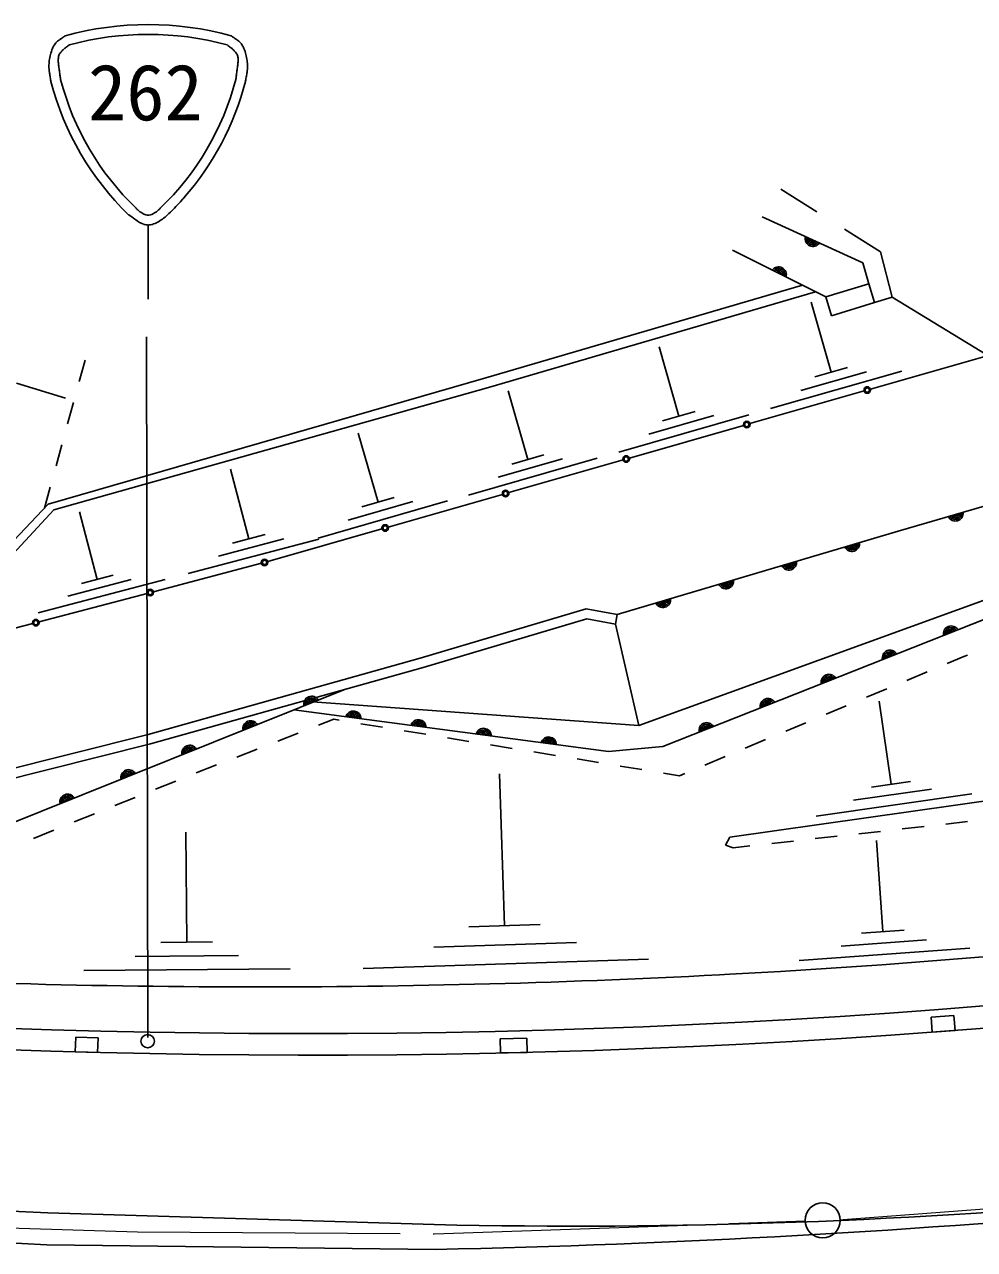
# Model space of a CAD drawing. Units: millimetres, scale not verified. Extents: x 40000 to 680000, y 20000 to 380000.
# Drawn here: x 327742 to 371115, y 257574 to 313525 of the extents above; entities that cross this region are included whole.
import ezdxf
from ezdxf.enums import TextEntityAlignment as Align

# ---------------------------------------------------------------- set-up
doc = ezdxf.new("R2010")
doc.units = ezdxf.units.MM
doc.header["$LTSCALE"] = 1000
doc.linetypes.add('CHAIN', pattern=[18.5, 12, -1.5, 3.5, -1.5])
for name, color, linetype, lineweight in [('M-BGD', 7, 'Continuous', 25), ('M-BMK', 2, 'CHAIN', 13), ('M-BMK-SRVR', 3, 'Continuous', 25), ('M-STR-STRC', 7, 'Continuous', 25), ('M-STR-STRD', 7, 'Continuous', 25)]:
    doc.layers.add(name, color=color, linetype=linetype, lineweight=lineweight)
doc.styles.add('ＭＳ ゴシック', font='')
doc.styles.get('ＭＳ ゴシック').set_extended_font_data('MS Gothic')

msp = doc.modelspace()

# ---------------------------------------------------------------- linework, layer by layer
at = {"layer": 'M-BGD'}
for p, q in [((363915, 304976), (362280, 306004)), ((361417, 304742), (366022, 302639)), ((366819, 303148), (365184, 304177)), ((364324, 301079), (360066, 303214)), ((367351, 301067), (366819, 303148)), ((366022, 302639), (366294, 301677)), ((348801, 297389), (363256, 301615)), ((364324, 301079), (366294, 301677)), ((366294, 301677), (366553, 300823)), ((348928, 296948), (363859, 301312)), ((364583, 300225), (364324, 301079)), ((367351, 301067), (366553, 300823)), ((371724, 298405), (367351, 301067)), ((364572, 297639), (363657, 300837)), ((366553, 300823), (364583, 300225)), ((357617, 295640), (356711, 298806)), ((371580, 298364), (366365, 296871)), ((330240, 297222), (330505, 298186)), ((367799, 297698), (361803, 295982)), ((366185, 297668), (363188, 296810)), ((365321, 297854), (363823, 297425)), ((327371, 297144), (329616, 296459)), ((328827, 291618), (348801, 297389)), ((329075, 291353), (348928, 296948)), ((350722, 293658), (349825, 296793)), ((366076, 296789), (360861, 295296)), ((329711, 295293), (329976, 296257)), ((360812, 295698), (354876, 293999)), ((359215, 295669), (356247, 294820)), ((358360, 295852), (356875, 295428)), ((360573, 295213), (355357, 293721)), ((329182, 293364), (329447, 294328)), ((343881, 291705), (342979, 294856)), ((351457, 293868), (349987, 293448)), ((337989, 290031), (337151, 293213)), ((353885, 293715), (348007, 292033)), ((352304, 293687), (349365, 292846)), ((355069, 293638), (349853, 292145)), ((367630, 290383), (378648, 293591)), ((328653, 291435), (328917, 292400)), ((349565, 292063), (344350, 290570)), ((322649, 285113), (328827, 291618)), ((347061, 291762), (341153, 290071)), ((345471, 291733), (342517, 290888)), ((344620, 291916), (343143, 291493)), ((355797, 281511), (384258, 291853)), ((323038, 284829), (329075, 291353)), ((331061, 288181), (330248, 291268)), ((383183, 290953), (356879, 280546)), ((344061, 290488), (338846, 288995)), ((341183, 290021), (335215, 288449)), ((339586, 290026), (336602, 289240)), ((338735, 290227), (337243, 289834)), ((354802, 286574), (367630, 290383)), ((338557, 288915), (333625, 287617)), ((334158, 288171), (328369, 286647)), ((332609, 288176), (329715, 287414)), ((331784, 288371), (330337, 287990)), ((333335, 287541), (328404, 286242)), ((345813, 284582), (353385, 286840)), ((353385, 286840), (354802, 286574)), ((354721, 286139), (354802, 286574)), ((328114, 286166), (323183, 284867)), ((345936, 284156), (353409, 286384)), ((353409, 286384), (354721, 286139)), ((354721, 286139), (355797, 281511)), ((333381, 281094), (345813, 284582)), ((369874, 284342), (370633, 284661)), ((370633, 284661), (370800, 284720)), ((333494, 280666), (345936, 284156)), ((368030, 283569), (368952, 283956)), ((342326, 283143), (322625, 275230)), ((366185, 282795), (367108, 283182)), ((355797, 281511), (340884, 282589)), ((367304, 278825), (366762, 282617)), ((354399, 280325), (340045, 282227)), ((364341, 282022), (365263, 282408)), ((341166, 281515), (341871, 281790)), ((341871, 281790), (342112, 281750)), ((343099, 281589), (344086, 281428)), ((362497, 281248), (363419, 281635)), ((316199, 276777), (333381, 281094)), ((339302, 280791), (340234, 281153)), ((345073, 281267), (346060, 281106)), ((347047, 280945), (348033, 280783)), ((316282, 276341), (333494, 280666)), ((337438, 280066), (338370, 280428)), ((349020, 280622), (350007, 280461)), ((356879, 280546), (354399, 280325)), ((360652, 280474), (361575, 280861)), ((350994, 280300), (351981, 280139)), ((352968, 279978), (353955, 279817)), ((358808, 279701), (359730, 280088)), ((335574, 279341), (336506, 279704)), ((349659, 272359), (349435, 279302)), ((354942, 279655), (355929, 279494)), ((356916, 279333), (357647, 279214)), ((357647, 279214), (357886, 279314)), ((333718, 278597), (334645, 278972)), ((368193, 278952), (366415, 278698)), ((331863, 277849), (332790, 278223)), ((375052, 278559), (359940, 276402)), ((370995, 278384), (363884, 277369)), ((369149, 278604), (365594, 278097)), ((330008, 277101), (330936, 277475)), ((370801, 277117), (369807, 277006)), ((328153, 276353), (329081, 276727)), ((335151, 271613), (335105, 276638)), ((359940, 276402), (359740, 276048)), ((364838, 276451), (363844, 276340)), ((366825, 276673), (365831, 276562)), ((368813, 276895), (367819, 276784)), ((359740, 276048), (360091, 275920)), ((360862, 276006), (360091, 275920)), ((362850, 276229), (361856, 276118)), ((366935, 272094), (366637, 276250)), ((351287, 272412), (348032, 272307)), ((367909, 272164), (365961, 272024)), ((336329, 271624), (333973, 271602)), ((352942, 271597), (346433, 271386)), ((368920, 271715), (365025, 271435)), ((337513, 271006), (332801, 270963)), ((356225, 270834), (343206, 270413)), ((370905, 271335), (363114, 270775)), ((339874, 270400), (330451, 270313)), ((370179, 268265), (369135, 268186)), ((369135, 268186), (369186, 267501)), ((370231, 267580), (370179, 268265)), ((369186, 267501), (370231, 267580)), ((330079, 267267), (330061, 266600)), ((331097, 267240), (330079, 267267)), ((331079, 266572), (331097, 267240)), ((350681, 267233), (349461, 267203)), ((349461, 267203), (349477, 266549)), ((350697, 266578), (350681, 267233)), ((330061, 266600), (331079, 266572)), ((349477, 266549), (350697, 266578))]:
    msp.add_line(p, q, dxfattribs=at)
for centre, radius in [((366221, 296830), 150), ((366221, 296830), 120), ((366221, 296830), 100), ((366221, 296830), 100), ((366221, 296830), 100), ((366221, 296830), 100), ((360717, 295255), 150), ((360717, 295255), 120), ((360717, 295255), 100), ((360717, 295255), 100), ((360717, 295255), 100), ((360717, 295255), 100), ((355213, 293679), 150), ((355213, 293679), 120), ((355213, 293679), 100), ((355213, 293679), 100), ((355213, 293679), 100), ((355213, 293679), 100), ((349709, 292104), 150), ((349709, 292104), 120), ((349709, 292104), 100), ((349709, 292104), 100), ((349709, 292104), 100), ((349709, 292104), 100), ((344205, 290529), 150), ((344205, 290529), 120), ((344205, 290529), 100), ((344205, 290529), 100), ((344205, 290529), 100), ((344205, 290529), 100), ((338702, 288954), 150), ((338702, 288954), 120), ((338702, 288954), 100), ((338702, 288954), 100), ((338702, 288954), 100), ((338702, 288954), 100), ((333480, 287579), 150), ((333480, 287579), 120), ((333480, 287579), 100), ((333480, 287579), 100), ((333480, 287579), 100), ((333480, 287579), 100), ((328259, 286204), 150), ((328259, 286204), 120), ((328259, 286204), 100), ((328259, 286204), 100), ((328259, 286204), 100), ((328259, 286204), 100)]:
    msp.add_circle(centre, radius, dxfattribs=at)
for centre, radius, start, end in [((363742, 303740), 354, 164.2498, 326.6549), ((363742, 303740), 283, 166.4738, 324.4309), ((363742, 303740), 212, 170.2201, 320.6846), ((363742, 303740), 142, 177.9319, 312.9729), ((363742, 303740), 100, 188.2495, 302.6552), ((363742, 303740), 100, 188.2495, 302.6552), ((362171, 302099), 354, 342.1662, 144.5714), ((362171, 302099), 283, 344.3903, 142.3474), ((362171, 302099), 212, 348.1366, 138.6011), ((362171, 302099), 142, 355.8483, 130.8893), ((362171, 302099), 100, 6.166, 120.5717), ((362171, 302099), 100, 6.166, 120.5717), ((370244, 291200), 354, 205.0339, 7.439), ((370244, 291200), 283, 207.2579, 5.215), ((370244, 291200), 212, 211.0042, 1.4687), ((370244, 291200), 142, 218.7159, 353.7569), ((370244, 291200), 100, 229.0336, 343.4393), ((370244, 291200), 100, 229.0336, 343.4393), ((365515, 289811), 354, 205.3323, 7.7374), ((365515, 289811), 283, 207.5563, 5.5134), ((365515, 289811), 212, 211.3026, 1.7671), ((365515, 289811), 142, 219.0144, 354.0553), ((365515, 289811), 100, 229.332, 343.7377), ((365515, 289811), 100, 229.332, 343.7377), ((362639, 288957), 354, 205.3323, 7.7374), ((362639, 288957), 283, 207.5563, 5.5134), ((362639, 288957), 212, 211.3026, 1.7671), ((362639, 288957), 142, 219.0144, 354.0553), ((362639, 288957), 100, 229.332, 343.7377), ((362639, 288957), 100, 229.332, 343.7377), ((359763, 288103), 354, 205.3323, 7.7374), ((359763, 288103), 283, 207.5563, 5.5134), ((359763, 288103), 212, 211.3026, 1.7671), ((359763, 288103), 142, 219.0144, 354.0553), ((359763, 288103), 100, 229.332, 343.7377), ((359763, 288103), 100, 229.332, 343.7377), ((356887, 287250), 354, 205.3323, 7.7374), ((356887, 287250), 283, 207.5563, 5.5134), ((356887, 287250), 212, 211.3026, 1.7671), ((356887, 287250), 142, 219.0144, 354.0553), ((356887, 287250), 100, 229.332, 343.7377), ((356887, 287250), 100, 229.332, 343.7377), ((370051, 285699), 354, 30.3823, 192.7875), ((370051, 285699), 283, 32.6063, 190.5634), ((370051, 285699), 212, 36.3527, 186.8171), ((370051, 285699), 142, 44.0644, 179.1054), ((370051, 285699), 100, 54.382, 168.7877), ((370051, 285699), 100, 54.382, 168.7877), ((367261, 284596), 354, 30.3823, 192.7875), ((367261, 284596), 283, 32.6063, 190.5634), ((367261, 284596), 212, 36.3527, 186.8171), ((367261, 284596), 142, 44.0644, 179.1054), ((367261, 284596), 100, 54.382, 168.7877), ((367261, 284596), 100, 54.382, 168.7877), ((364472, 283492), 354, 30.3823, 192.7875), ((364472, 283492), 283, 32.6063, 190.5634), ((364472, 283492), 212, 36.3527, 186.8171), ((364472, 283492), 142, 44.0644, 179.1054), ((364472, 283492), 100, 54.382, 168.7877), ((364472, 283492), 100, 54.382, 168.7877), ((340847, 282491), 354, 30.6813, 193.0865), ((340847, 282491), 283, 32.9053, 190.8624), ((340847, 282491), 212, 36.6516, 187.1161), ((340847, 282491), 142, 44.3634, 179.4044), ((340847, 282491), 100, 54.681, 169.0867), ((340847, 282491), 100, 54.681, 169.0867), ((361682, 282388), 354, 30.3823, 192.7875), ((361682, 282388), 283, 32.6063, 190.5634), ((361682, 282388), 212, 36.3527, 186.8171), ((342754, 281813), 354, 1.2495, 163.6546), ((342754, 281813), 283, 3.4735, 161.4306), ((342754, 281813), 212, 7.2198, 157.6843), ((361682, 282388), 142, 44.0644, 179.1054), ((361682, 282388), 100, 54.382, 168.7877), ((361682, 282388), 100, 54.382, 168.7877), ((338063, 281373), 354, 30.6813, 193.0865), ((338063, 281373), 283, 32.9053, 190.8624), ((338063, 281373), 212, 36.6516, 187.1161), ((338063, 281373), 142, 44.3634, 179.4044), ((338063, 281373), 100, 54.681, 169.0867), ((338063, 281373), 100, 54.681, 169.0867), ((342754, 281813), 142, 14.9315, 149.9725), ((342754, 281813), 100, 25.2492, 139.6549), ((342754, 281813), 100, 25.2492, 139.6549), ((345728, 281419), 354, 1.2495, 163.6546), ((345728, 281419), 283, 3.4735, 161.4306), ((345728, 281419), 212, 7.2198, 157.6843), ((345728, 281419), 142, 14.9315, 149.9725), ((345728, 281419), 100, 25.2492, 139.6549), ((345728, 281419), 100, 25.2492, 139.6549), ((358892, 281285), 354, 30.3823, 192.7875), ((358892, 281285), 283, 32.6063, 190.5634), ((358892, 281285), 212, 36.3527, 186.8171), ((348702, 281025), 354, 1.2495, 163.6546), ((348702, 281025), 283, 3.4735, 161.4306), ((348702, 281025), 212, 7.2198, 157.6843), ((348702, 281025), 142, 14.9315, 149.9725), ((348702, 281025), 100, 25.2492, 139.6549), ((348702, 281025), 100, 25.2492, 139.6549), ((351676, 280631), 354, 1.2495, 163.6546), ((351676, 280631), 283, 3.4735, 161.4306), ((358892, 281285), 142, 44.0644, 179.1054), ((358892, 281285), 100, 54.382, 168.7877), ((358892, 281285), 100, 54.382, 168.7877), ((338140, 672913), 403356, 273.09842, 283.64268), ((335279, 280254), 354, 30.6813, 193.0865), ((335279, 280254), 283, 32.9053, 190.8624), ((335279, 280254), 212, 36.6516, 187.1161), ((335279, 280254), 142, 44.3634, 179.4044), ((335279, 280254), 100, 54.681, 169.0867), ((335279, 280254), 100, 54.681, 169.0867), ((351676, 280631), 212, 7.2198, 157.6843), ((351676, 280631), 142, 14.9315, 149.9725), ((351676, 280631), 100, 25.2492, 139.6549), ((351676, 280631), 100, 25.2492, 139.6549), ((332496, 279136), 354, 30.6813, 193.0865), ((332496, 279136), 283, 32.9053, 190.8624), ((332496, 279136), 212, 36.6516, 187.1161), ((332496, 279136), 142, 44.3634, 179.4044), ((332496, 279136), 100, 54.681, 169.0867), ((332496, 279136), 100, 54.681, 169.0867), ((329712, 278018), 354, 30.6813, 193.0865), ((329712, 278018), 283, 32.9053, 190.8624), ((329712, 278018), 212, 36.6516, 187.1161), ((329712, 278018), 142, 44.3634, 179.4044), ((329712, 278018), 100, 54.681, 169.0867), ((329712, 278018), 100, 54.681, 169.0867), ((338426, 668080), 398514, 266.69506, 273.12717)]:
    msp.add_arc(centre, radius, start, end, dxfattribs=at)
at = {"layer": 'M-BMK'}
for p, q in [((365117, 258938), (379828, 260060)), ((322286, 258702), (332893, 258375)), ((346440, 258290), (363385, 258878)), ((364984, 258933), (365117, 258938)), ((332893, 258375), (346440, 258290))]:
    msp.add_line(p, q, dxfattribs=at)
at = {"layer": 'M-BMK-SRVR'}
msp.add_circle((364184, 258905), 800, dxfattribs=at)
at = {"layer": 'M-STR-STRC'}
for p, q in [((333389, 304366), (333389, 300980)), ((333314, 299261), (333365, 267252))]:
    msp.add_line(p, q, dxfattribs=at)
msp.add_circle((333365, 267089), 305, dxfattribs=at)
for centre, radius, start, end in [((333389, 299436), 14089, 74.3744, 105.6253), ((333389, 299436), 13639, 74.6951, 105.3049), ((341554, 314193), 13024, 194.5316, 225.907), ((341554, 314193), 12574, 194.6396, 226.12), ((325223, 314193), 12574, 313.88, 345.3604), ((325223, 314193), 13024, 318.7312, 345.428)]:
    msp.add_arc(centre, radius, start, end, dxfattribs=at)
for points, knots in [([(328947, 310925), (328947, 310926), (328947, 310927), (328947, 310928), (328946, 310929), (328946, 310932), (328946, 310933), (328946, 310935), (328945, 310940), (328945, 310941), (328944, 310943), (328944, 310948), (328943, 310950), (328936, 310993), (328916, 311123), (328908, 311166), (328903, 311200), (328885, 311300), (328880, 311334), (328875, 311363), (328863, 311449), (328860, 311477), (328858, 311506), (328853, 311592), (328853, 311620), (328855, 311672), (328865, 311828), (328872, 311879), (328879, 311935), (328911, 312104), (328926, 312159), (328940, 312213), (328992, 312374), (329014, 312425), (329034, 312471), (329108, 312600), (329135, 312642), (329147, 312660), (329192, 312707), (329207, 312721), (329223, 312737), (329276, 312780), (329294, 312793), (329315, 312810), (329380, 312855), (329402, 312870), (329429, 312890), (329512, 312946), (329539, 312965), (329543, 312968), (329555, 312976), (329559, 312979), (329562, 312981), (329573, 312989), (329576, 312991), (329579, 312993), (329587, 312998), (329589, 313000), (329590, 313001), (329593, 313003), (329594, 313004)], [0, 0, 0, 0, 1, 1, 1, 2, 2, 2, 3, 3, 3, 4, 4, 4, 5, 5, 5, 6, 6, 6, 7, 7, 7, 8, 8, 8, 9, 9, 9, 10, 10, 10, 11, 11, 11, 12, 12, 12, 13, 13, 13, 14, 14, 14, 15, 15, 15, 16, 16, 16, 17, 17, 17, 18, 18, 18, 19, 19, 19, 20, 20, 20, 20]), ([(337828, 310917), (337828, 310917), (337828, 310919), (337828, 310919), (337829, 310921), (337829, 310926), (337830, 310927), (337830, 310929), (337831, 310936), (337832, 310938), (337832, 310940), (337833, 310948), (337834, 310950), (337842, 310993), (337865, 311122), (337873, 311165), (337879, 311199), (337897, 311299), (337902, 311333), (337906, 311361), (337917, 311448), (337919, 311477), (337921, 311505), (337925, 311592), (337924, 311620), (337922, 311672), (337911, 311828), (337903, 311880), (337896, 311936), (337864, 312104), (337850, 312160), (337835, 312214), (337784, 312374), (337762, 312426), (337743, 312471), (337669, 312600), (337642, 312642), (337630, 312660), (337586, 312706), (337570, 312721), (337554, 312737), (337501, 312780), (337484, 312793), (337462, 312809), (337397, 312855), (337375, 312870), (337348, 312890), (337265, 312946), (337238, 312965), (337234, 312968), (337222, 312976), (337218, 312979), (337215, 312981), (337204, 312989), (337201, 312991), (337198, 312993), (337191, 312998), (337188, 313000), (337187, 313001), (337184, 313003), (337183, 313004)], [0, 0, 0, 0, 1, 1, 1, 2, 2, 2, 3, 3, 3, 4, 4, 4, 5, 5, 5, 6, 6, 6, 7, 7, 7, 8, 8, 8, 9, 9, 9, 10, 10, 10, 11, 11, 11, 12, 12, 12, 13, 13, 13, 14, 14, 14, 15, 15, 15, 16, 16, 16, 17, 17, 17, 18, 18, 18, 19, 19, 19, 20, 20, 20, 20]), ([(329389, 311015), (329387, 311028), (329381, 311066), (329379, 311079), (329375, 311111), (329361, 311208), (329357, 311240), (329351, 311283), (329333, 311411), (329328, 311453), (329322, 311497), (329305, 311629), (329300, 311673), (329296, 311711), (329284, 311826), (329283, 311865), (329282, 311898), (329285, 311997), (329292, 312029), (329298, 312060), (329328, 312151), (329344, 312179), (329361, 312211), (329431, 312298), (329456, 312326), (329475, 312347), (329539, 312402), (329560, 312421), (329582, 312438), (329647, 312489), (329669, 312506), (329686, 312518), (329737, 312555), (329754, 312567), (329761, 312572), (329782, 312586), (329789, 312591)], [0, 0, 0, 0, 1, 1, 1, 2, 2, 2, 3, 3, 3, 4, 4, 4, 5, 5, 5, 6, 6, 6, 7, 7, 7, 8, 8, 8, 9, 9, 9, 10, 10, 10, 11, 11, 11, 12, 12, 12, 12]), ([(337389, 311015), (337390, 311028), (337396, 311066), (337398, 311079), (337402, 311111), (337416, 311208), (337421, 311240), (337426, 311283), (337444, 311411), (337449, 311453), (337455, 311497), (337472, 311629), (337477, 311673), (337481, 311711), (337493, 311826), (337494, 311865), (337495, 311898), (337492, 311997), (337485, 312029), (337479, 312060), (337449, 312151), (337434, 312179), (337416, 312211), (337346, 312298), (337321, 312326), (337303, 312347), (337238, 312402), (337217, 312421), (337196, 312438), (337130, 312489), (337108, 312506), (337091, 312518), (337040, 312555), (337023, 312567), (337016, 312572), (336996, 312586), (336989, 312591)], [0, 0, 0, 0, 1, 1, 1, 2, 2, 2, 3, 3, 3, 4, 4, 4, 5, 5, 5, 6, 6, 6, 7, 7, 7, 8, 8, 8, 9, 9, 9, 10, 10, 10, 11, 11, 11, 12, 12, 12, 12]), ([(332492, 304840), (332492, 304839), (332492, 304839), (332493, 304839), (332493, 304839), (332494, 304838), (332495, 304837), (332495, 304837), (332497, 304836), (332498, 304835), (332498, 304835), (332500, 304833), (332501, 304833), (332555, 304793), (332717, 304672), (332772, 304634), (332816, 304603), (332950, 304513), (332997, 304487), (333035, 304466), (333154, 304409), (333196, 304396), (333233, 304385), (333350, 304366), (333389, 304366), (333430, 304366), (333552, 304386), (333591, 304397), (333636, 304411), (333765, 304466), (333807, 304489), (333855, 304514), (333991, 304603), (334035, 304635), (334085, 304672), (334230, 304791), (334276, 304833), (334330, 304881), (334487, 305034), (334539, 305086), (334587, 305134), (334729, 305285), (334775, 305336), (334810, 305373), (334912, 305488), (334946, 305527), (334960, 305542), (334999, 305588), (335012, 305603)], [0, 0, 0, 0, 1, 1, 1, 2, 2, 2, 3, 3, 3, 4, 4, 4, 5, 5, 5, 6, 6, 6, 7, 7, 7, 8, 8, 8, 9, 9, 9, 10, 10, 10, 11, 11, 11, 12, 12, 12, 13, 13, 13, 14, 14, 14, 15, 15, 15, 16, 16, 16, 16]), ([(332839, 305130), (332847, 305120), (332876, 305090), (332886, 305081), (332910, 305059), (332984, 304992), (333010, 304973), (333044, 304949), (333148, 304881), (333187, 304865), (333225, 304849), (333347, 304816), (333389, 304816), (333430, 304816), (333552, 304849), (333591, 304865), (333629, 304881), (333733, 304949), (333767, 304973), (333793, 304992), (333867, 305059), (333891, 305081), (333901, 305090), (333930, 305120), (333939, 305130)], [0, 0, 0, 0, 1, 1, 1, 2, 2, 2, 3, 3, 3, 4, 4, 4, 5, 5, 5, 6, 6, 6, 7, 7, 7, 8, 8, 8, 8])]:
    msp.add_open_spline(points, degree=3, knots=knots, dxfattribs=at)
at = {"layer": 'M-STR-STRD'}
for p, q in [((312827, 259983), (328809, 259254)), ((328809, 259254), (346440, 258713)), ((312731, 258628), (328761, 257790)), ((328761, 257790), (346504, 257574))]:
    msp.add_line(p, q, dxfattribs=at)
for centre, radius, start, end in [((340414, 651597), 384163, 261.56318, 283.08379), ((340778, 650938), 384487, 261.49765, 283.04784), ((352864, 542223), 283582, 268.70196, 275.37935), ((336734, 725065), 467592, 271.19723, 275.25066)]:
    msp.add_arc(centre, radius, start, end, dxfattribs=at)

# ---------------------------------------------------------------- texts
at = {"layer": 'M-STR-STRC', "style": 'ＭＳ ゴシック'}
msp.add_text('262', height=2566, dxfattribs=at).set_placement((330642, 308376), align=Align.BOTTOM_LEFT)

doc.saveas('drawing.dxf')
